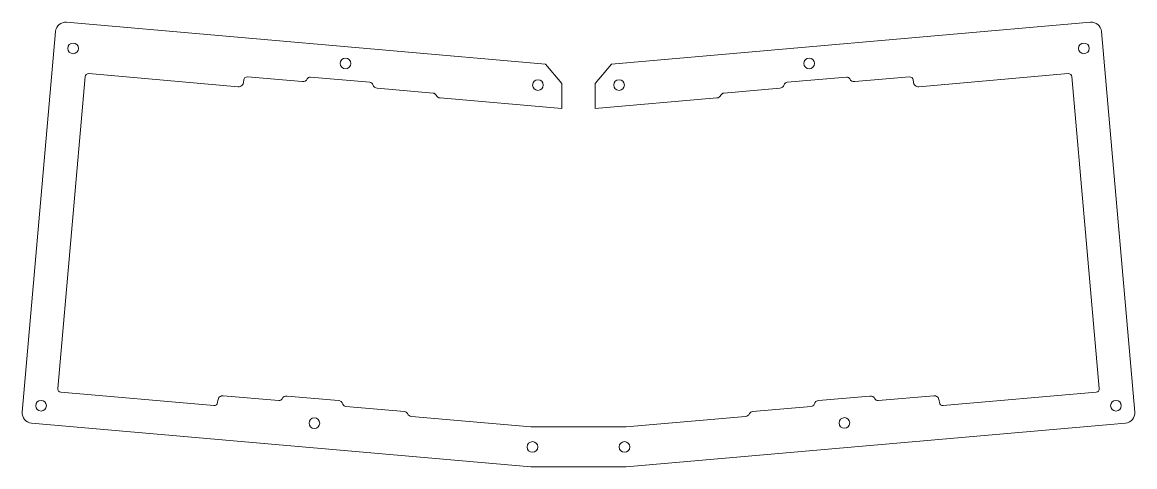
# Model space of a CAD drawing. Header units: inches. Extents: x 261 to 594, y -519 to -385.
import ezdxf

# ---------------------------------------------------------------- set-up
doc = ezdxf.new("R2010")
doc.units = ezdxf.units.IN
doc.header["$MEASUREMENT"] = 0

msp = doc.modelspace()

# ---------------------------------------------------------------- linework, layer by layer
at = {"color": 1, "lineweight": 0}
msp.add_lwpolyline([(437.44, -398.03), (581.18, -385.45, -0.414214), (584.43, -388.17), (594.42, -502.41, -0.414214), (591.7, -505.66), (441.84, -518.77), (413.26, -518.77), (263.41, -505.66, -0.414214), (260.69, -502.41), (270.68, -388.17, -0.414214), (273.92, -385.45), (417.67, -398.03), (422.55, -403.85), (422.55, -411.35), (386.07, -408.16, -0.267949), (384.82, -407.29, 0.267949), (383.99, -406.7), (367.2, -405.23, -0.305615), (365.87, -404.16, 0.305615), (364.99, -403.45), (347.16, -401.89, 0.305615), (346.17, -402.44, -0.305615), (344.68, -403.26), (328.23, -401.82, 0.414214), (327.13, -402.75), (327.08, -403.38, -0.414214), (325.42, -404.77), (280.6, -400.84, 0.414214), (279.52, -401.75), (271.33, -495.32, 0.414214), (272.24, -496.41), (318.19, -500.42, 0.414214), (319.29, -499.5), (319.35, -498.87, -0.414214), (321, -497.48), (337.63, -498.94, 0.305615), (338.62, -498.39, -0.305615), (340.11, -497.56), (355.55, -498.91, -0.305615), (356.87, -499.98, 0.305615), (357.76, -500.7), (375.4, -502.24, -0.267949), (376.23, -502.82, 0.267949), (377.48, -503.7), (413.26, -506.83), (441.85, -506.83), (477.63, -503.7, 0.267949), (478.88, -502.82, -0.267949), (479.71, -502.24), (497.35, -500.7, 0.305615), (498.24, -499.98, -0.305615), (499.56, -498.91), (515, -497.56, -0.305615), (516.49, -498.39, 0.305615), (517.48, -498.94), (534.11, -497.48, -0.414214), (535.76, -498.87), (535.82, -499.5, 0.414214), (536.92, -500.42), (582.87, -496.41, 0.414214), (583.77, -495.32), (575.59, -401.75, 0.414214), (574.5, -400.85), (529.68, -404.77, -0.414214), (528.03, -403.38), (527.98, -402.75, 0.414214), (526.88, -401.83), (510.43, -403.26, -0.305615), (508.94, -402.44, 0.305615), (507.95, -401.89), (490.12, -403.45, 0.305615), (489.23, -404.16, -0.305615), (487.91, -405.23), (471.12, -406.7, 0.267949), (470.29, -407.29, -0.267949), (469.04, -408.16), (432.56, -411.35), (432.56, -403.85)], format="xyb", close=True, dxfattribs=at)
for centre in [(275.93, -393.28), (579.18, -393.28), (357.65, -397.79), (496.75, -397.79), (415.39, -404.28), (439.72, -404.28), (266.31, -500.46), (588.8, -500.46), (348.31, -505.68), (507.33, -505.64), (413.73, -512.84), (441.35, -512.84)]:
    msp.add_circle(centre, 1.6, dxfattribs=at)

doc.saveas('drawing.dxf')
